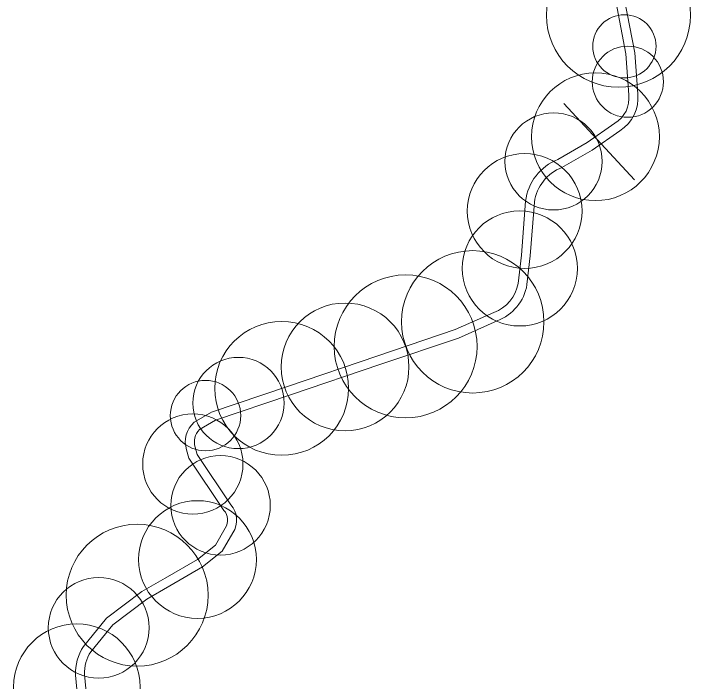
# Model space of a CAD drawing. Header units: metres. Extents: x 383199 to 385363, y 1493349 to 1497259.
# Drawn here: x 384100 to 384626, y 1494853 to 1495374 of the extents above; entities that cross this region are included whole.
import ezdxf

# ---------------------------------------------------------------- set-up
doc = ezdxf.new("R2010")
doc.units = ezdxf.units.M
doc.layers.add('_LOTLINE', color=4, linetype='Continuous', lineweight=0)
doc.layers.add('_POLEPED', color=7, linetype='Continuous', lineweight=0)

msp = doc.modelspace()

# ---------------------------------------------------------------- linework, layer by layer
at = {"layer": '_LOTLINE'}
for points in [[(384151.53, 1494823.52), (384148.17, 1494858.94, -0.159964), (384154.25, 1494881.3), (384172.25, 1494903.26), (384199.74, 1494923.97), (384217.83, 1494934.42), (384242.94, 1494948.91), (384256.83, 1494960.11), (384264.52, 1494973.44, 0.352198), (384263.45, 1494987.2), (384236.24, 1495027.79), (384234.5, 1495034.29, -0.29916), (384240.25, 1495055.76), (384253.94, 1495063.66), (384313.09, 1495083.71), (384383.3, 1495107.49), (384443.32, 1495127.83), (384473.44, 1495141.21, 0.268579), (384492.3, 1495163.87), (384494.88, 1495185.9), (384498.04, 1495227.83, -0.272001), (384523.37, 1495260.33), (384546.12, 1495273.46), (384567.56, 1495288.48, 0.298), (384578.43, 1495310.68), (384576.2, 1495342.4), (384568.31, 1495383.53)], [(384158.5, 1494824.18), (384155.16, 1494859.44, -0.155826), (384159.91, 1494877.16), (384177.13, 1494898.18), (384203.61, 1494918.12), (384221.33, 1494928.36), (384246.91, 1494943.12), (384262.24, 1494955.48), (384270.47, 1494969.74, 0.337507), (384268.99, 1494991.51), (384242.71, 1495030.72), (384241.21, 1495036.32, -0.289706), (384244.44, 1495050.1), (384256.84, 1495057.26), (384315.34, 1495077.08), (384385.55, 1495100.86), (384445.87, 1495121.3), (384476.08, 1495134.72, 0.268225), (384499.24, 1495162.88), (384501.84, 1495185.23), (384505.01, 1495227.1, -0.274416), (384526.41, 1495254), (384549.88, 1495267.55), (384571.38, 1495282.61, 0.29359), (384585.4, 1495311.35), (384583.15, 1495343.31), (384575.18, 1495384.84)]]:
    msp.add_lwpolyline(points, format="xyb", dxfattribs=at)
at = {"layer": '_POLEPED'}
msp.add_line((384527.95, 1495303.86), (384582.97, 1495244.39), dxfattribs=at)
for centre, radius in [((384570.42, 1495372.5), 56), ((384575.06, 1495348.34), 24.6), ((384577.72, 1495320.77), 27.7), ((384552.51, 1495277.94), 49.7), ((384519.93, 1495258.78), 37.8), ((384497.46, 1495220.13), 44.7), ((384493.66, 1495175.49), 44.8), ((384457.04, 1495133.92), 55.4), ((384404.84, 1495114.79), 55.6), ((384357.76, 1495098.84), 49.7), ((384308.42, 1495082.12), 52.1), ((384274.8, 1495070.73), 35.5), ((384249.21, 1495060.93), 27.4), ((384239.32, 1495023.21), 39), ((384260.86, 1494991.06), 38.7), ((384242.94, 1494948.91), 45.8), ((384196.01, 1494921.16), 55.2), ((384166.12, 1494895.79), 39.2), ((384149.06, 1494849.65), 49.2)]:
    msp.add_circle(centre, radius, dxfattribs=at)

doc.saveas('drawing.dxf')
